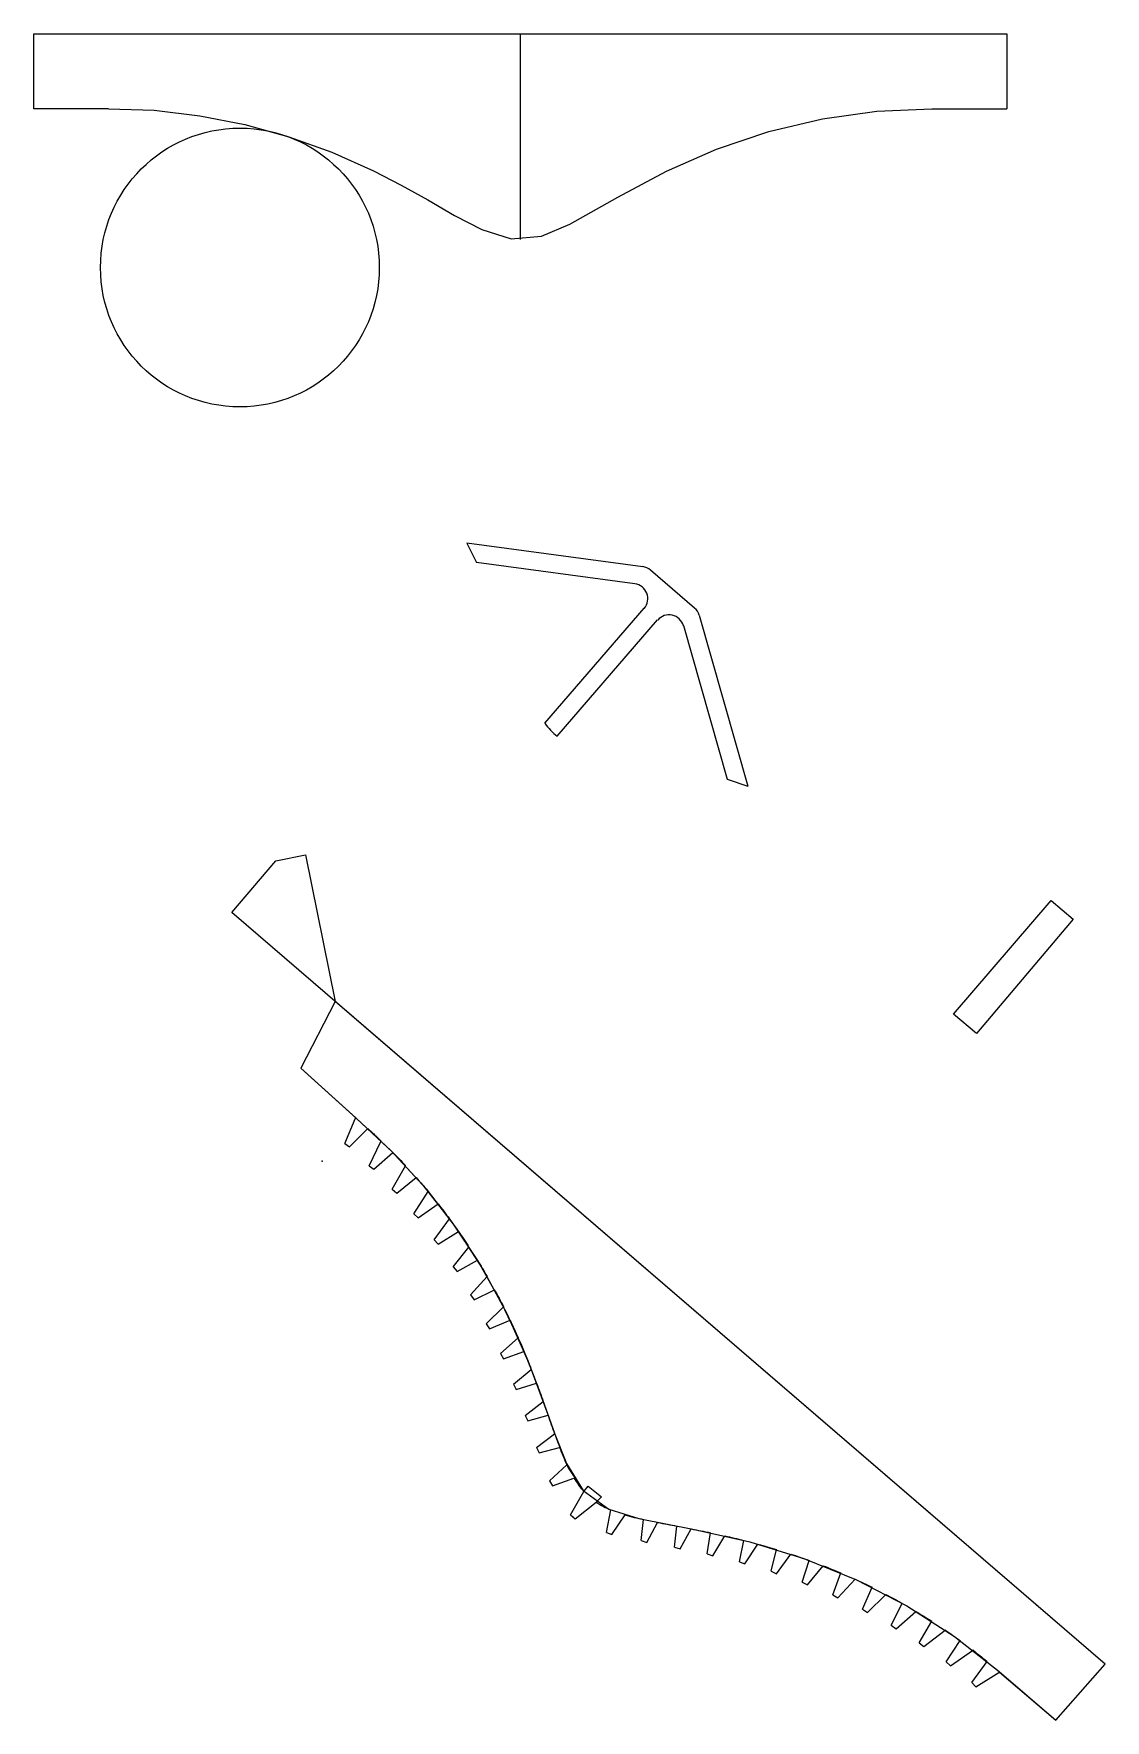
# Model space of a CAD drawing. Header units: inches. Extents: x -3 to 4, y -4375 to 2.
# Drawn here: x -3.25 to 3.91, y -9.45 to 1.81 of the extents above; entities outside this region: 3.
import ezdxf

# ---------------------------------------------------------------- set-up
doc = ezdxf.new("R2010")
doc.units = ezdxf.units.IN
doc.header["$MEASUREMENT"] = 0
doc.header["$PDSIZE"] = -1
doc.styles.add('SLDTEXTSTYLE0', font='TXT', dxfattribs={"width": 0.7})

msp = doc.modelspace()

# ---------------------------------------------------------------- linework, layer by layer
at = {"color": 7, "linetype": 'Continuous'}
for p, q in [((-3.249, 1.312), (-3.249, 1.812)), ((-3.249, 1.812), (3.249, 1.812)), ((0, 1.812), (0, 0.438)), ((3.249, 1.812), (3.249, 1.312)), ((-2.749, 1.312), (-3.249, 1.312)), ((2.749, 1.312), (3.249, 1.312)), ((-1.235, -4.651), (-1.464, -5.096)), ((3.907, -9.077), (-1.235, -4.651)), ((-1.464, -5.096), (-1.094, -5.432)), ((0.336, -8.08), (0.425, -7.924)), ((0.366, -8.107), (0.507, -7.995)), ((0.425, -7.924), (0.453, -7.889)), ((0.453, -7.889), (0.542, -7.959)), ((0.542, -7.959), (0.507, -7.995)), ((0.336, -8.08), (0.366, -8.107)), ((3.577, -9.452), (3.907, -9.077)), ((3.198, -9.126), (3.577, -9.452))]:
    msp.add_line(p, q, dxfattribs=at)
at = {"color": 7, "linetype": 'Continuous', "lineweight": 25}
for p, q in [((-0.357, -1.59), (-0.291, -1.72)), ((0.818, -1.747), (-0.357, -1.59)), ((0.765, -1.861), (-0.291, -1.72)), ((1.164, -2.024), (0.87, -1.77)), ((0.164, -2.793), (0.827, -2.025)), ((0.247, -2.88), (0.918, -2.103)), ((1.195, -2.072), (1.521, -3.212)), ((1.09, -2.141), (1.383, -3.166)), ((1.383, -3.166), (1.521, -3.212)), ((-1.927, -4.056), (-1.631, -3.712)), ((-1.631, -3.712), (-1.435, -3.672)), ((-1.435, -3.672), (-1.235, -4.651)), ((2.894, -4.735), (3.547, -3.976)), ((3.547, -3.976), (3.694, -4.102)), ((3.907, -9.077), (-1.927, -4.056)), ((3.694, -4.102), (3.047, -4.865)), ((-1.235, -4.651), (-1.464, -5.096)), ((3.047, -4.865), (2.894, -4.735)), ((-1.464, -5.096), (-1.098, -5.428)), ((-1.172, -5.6), (-1.102, -5.434)), ((-1.139, -5.622), (-1.017, -5.5)), ((-1.102, -5.434), (-1.098, -5.428)), ((-1.172, -5.6), (-1.139, -5.622)), ((-1.009, -5.748), (-0.93, -5.586)), ((-0.93, -5.586), (-0.928, -5.583)), ((-0.977, -5.772), (-0.851, -5.659)), ((-1.009, -5.748), (-0.977, -5.772)), ((-0.855, -5.905), (-0.767, -5.748)), ((-0.825, -5.931), (-0.695, -5.827)), ((-0.767, -5.748), (-0.767, -5.747)), ((-0.855, -5.905), (-0.825, -5.931)), ((-0.71, -6.07), (-0.615, -5.921)), ((-0.71, -6.07), (-0.681, -6.097)), ((-0.681, -6.097), (-0.548, -6.003)), ((-0.574, -6.243), (-0.473, -6.103)), ((-0.547, -6.272), (-0.412, -6.187)), ((-0.574, -6.243), (-0.547, -6.272)), ((-0.448, -6.423), (-0.342, -6.292)), ((-0.422, -6.454), (-0.286, -6.379)), ((-0.448, -6.423), (-0.422, -6.454)), ((-0.332, -6.611), (-0.221, -6.488)), ((-0.332, -6.611), (-0.308, -6.643)), ((-0.308, -6.643), (-0.172, -6.576)), ((-0.227, -6.804), (-0.112, -6.69)), ((-0.227, -6.804), (-0.204, -6.837)), ((-0.204, -6.837), (-0.068, -6.78)), ((-0.131, -7.003), (-0.014, -6.898)), ((-0.131, -7.003), (-0.111, -7.037)), ((-0.111, -7.037), (0.025, -6.988)), ((-0.045, -7.207), (0.074, -7.109)), ((-0.045, -7.207), (-0.026, -7.242)), ((-0.026, -7.242), (0.109, -7.2)), ((0.033, -7.416), (0.154, -7.323)), ((0.033, -7.416), (0.051, -7.452)), ((0.051, -7.452), (0.186, -7.414)), ((0.108, -7.63), (0.23, -7.538)), ((0.108, -7.63), (0.126, -7.666)), ((0.126, -7.666), (0.263, -7.629)), ((0.195, -7.852), (0.312, -7.746)), ((0.195, -7.852), (0.215, -7.887)), ((0.215, -7.887), (0.359, -7.834)), ((0.336, -8.08), (0.425, -7.924)), ((0.366, -8.107), (0.507, -7.995)), ((0.336, -8.08), (0.366, -8.107)), ((0.576, -8.197), (0.606, -8.047)), ((0.613, -8.212), (0.7, -8.08)), ((0.576, -8.197), (0.613, -8.212)), ((0.807, -8.252), (0.824, -8.111)), ((0.845, -8.265), (0.918, -8.131)), ((1.03, -8.295), (1.047, -8.155)), ((1.068, -8.307), (1.142, -8.174)), ((1.249, -8.34), (1.27, -8.2)), ((1.286, -8.354), (1.366, -8.22)), ((0.807, -8.252), (0.845, -8.265)), ((1.03, -8.295), (1.068, -8.307)), ((1.464, -8.393), (1.493, -8.251)), ((1.501, -8.408), (1.588, -8.276)), ((1.676, -8.456), (1.712, -8.312)), ((1.249, -8.34), (1.286, -8.354)), ((1.464, -8.393), (1.501, -8.408)), ((1.712, -8.473), (1.808, -8.342)), ((1.884, -8.529), (1.929, -8.384)), ((1.919, -8.548), (2.024, -8.42)), ((1.676, -8.456), (1.712, -8.473)), ((1.884, -8.529), (1.919, -8.548)), ((2.087, -8.614), (2.142, -8.468)), ((2.121, -8.635), (2.236, -8.51)), ((2.087, -8.614), (2.121, -8.635)), ((2.286, -8.71), (2.35, -8.564)), ((2.319, -8.733), (2.442, -8.612)), ((2.478, -8.817), (2.552, -8.671)), ((2.286, -8.71), (2.319, -8.733)), ((2.51, -8.841), (2.643, -8.725)), ((2.478, -8.817), (2.51, -8.841)), ((2.665, -8.934), (2.748, -8.79)), ((2.695, -8.96), (2.837, -8.85)), ((2.837, -8.849), (2.837, -8.85)), ((2.665, -8.934), (2.695, -8.96)), ((2.845, -9.061), (2.938, -8.92)), ((2.873, -9.089), (3.021, -8.987)), ((3.024, -8.984), (3.021, -8.987)), ((2.845, -9.061), (2.873, -9.089)), ((3.017, -9.199), (3.119, -9.06)), ((3.577, -9.452), (3.907, -9.077)), ((3.017, -9.199), (3.044, -9.228)), ((3.044, -9.228), (3.197, -9.134)), ((3.202, -9.13), (3.197, -9.134)), ((3.202, -9.13), (3.577, -9.452))]:
    msp.add_line(p, q, dxfattribs=at)
at = {"color": 7, "linetype": 'Continuous', "flags": 128}
for points in [[(-2.749, 1.312), (-2.444, 1.301), (-2.14, 1.265), (-1.84, 1.206), (-1.546, 1.124), (-1.259, 1.021), (-0.98, 0.896), (-0.796, 0.802), (-0.617, 0.702), (-0.438, 0.599), (-0.256, 0.504), (-0.061, 0.442), (0.143, 0.46), (0.332, 0.541), (0.652, 0.722), (0.976, 0.894), (1.312, 1.042), (1.661, 1.159), (2.018, 1.244), (2.382, 1.295), (2.749, 1.312)], [(-1.094, -5.432), (-0.863, -5.647), (-0.65, -5.878), (-0.456, -6.126), (-0.281, -6.387), (-0.127, -6.661), (0.008, -6.946), (0.087, -7.142), (0.16, -7.341), (0.231, -7.541), (0.309, -7.738), (0.42, -7.918), (0.591, -8.041), (0.792, -8.104), (1.164, -8.178), (1.533, -8.261), (1.895, -8.372), (2.245, -8.514), (2.581, -8.688), (2.9, -8.893), (3.198, -9.126)], [(-1.094, -5.432), (-0.852, -5.658), (-0.629, -5.903), (-0.427, -6.166), (-0.247, -6.443), (-0.09, -6.735), (0.058, -7.067), (0.184, -7.409), (0.248, -7.589), (0.321, -7.765), (0.425, -7.924)], [(-2.749, -4373.688), (-2.444, -4373.699), (-2.14, -4373.735), (-1.84, -4373.794), (-1.546, -4373.876), (-1.259, -4373.979), (-0.98, -4374.104), (-0.796, -4374.198), (-0.617, -4374.298), (-0.438, -4374.401), (-0.256, -4374.496), (-0.061, -4374.558), (0.143, -4374.54), (0.332, -4374.459), (0.652, -4374.278), (0.976, -4374.106), (1.312, -4373.958), (1.661, -4373.841), (2.018, -4373.756), (2.382, -4373.705), (2.749, -4373.688)]]:
    msp.add_lwpolyline(points, dxfattribs=at)
at = {"color": 7, "linetype": 'Continuous'}
msp.add_circle((-1.872, 0.251), 0.931, dxfattribs=at)
at = {"color": 7, "linetype": 'Continuous', "lineweight": 25}
for centre, start, end in [((0.805, -1.846), 49.1946, 82.4278), ((0.752, -1.96), 319.1946, 82.4278), ((1.099, -2.099), 15.9614, 49.1946), ((0.994, -2.169), 15.9614, 139.1946)]:
    msp.add_arc(centre, 0.1, start, end, dxfattribs=at)
for points in [[(0.164, -2.793), (0.188, -2.826), (0.216, -2.855), (0.247, -2.88)], [(-0.851, -5.659), (-0.823, -5.688), (-0.794, -5.718), (-0.767, -5.747)], [(-0.695, -5.827), (-0.668, -5.858), (-0.641, -5.889), (-0.615, -5.921)], [(-0.548, -6.003), (-0.523, -6.036), (-0.497, -6.069), (-0.473, -6.103)], [(-0.412, -6.187), (-0.388, -6.222), (-0.365, -6.257), (-0.342, -6.292)], [(-0.286, -6.379), (-0.264, -6.415), (-0.242, -6.451), (-0.221, -6.488)], [(-0.172, -6.576), (-0.151, -6.614), (-0.131, -6.652), (-0.112, -6.69)], [(-0.068, -6.78), (-0.049, -6.819), (-0.031, -6.858), (-0.014, -6.898)], [(0.025, -6.988), (0.042, -7.028), (0.059, -7.069), (0.074, -7.109)], [(0.109, -7.2), (0.124, -7.241), (0.139, -7.282), (0.154, -7.323)], [(0.186, -7.414), (0.2, -7.456), (0.215, -7.497), (0.23, -7.538)], [(0.263, -7.629), (0.278, -7.668), (0.294, -7.708), (0.312, -7.746)], [(0.359, -7.834), (0.378, -7.866), (0.4, -7.897), (0.425, -7.924)], [(0.507, -7.995), (0.538, -8.016), (0.572, -8.033), (0.606, -8.047)], [(0.7, -8.08), (0.741, -8.092), (0.782, -8.102), (0.824, -8.111)], [(0.918, -8.131), (0.961, -8.139), (1.004, -8.147), (1.047, -8.155)], [(1.142, -8.174), (1.185, -8.182), (1.228, -8.191), (1.27, -8.2)], [(1.366, -8.22), (1.408, -8.23), (1.45, -8.24), (1.493, -8.251)], [(1.588, -8.276), (1.63, -8.287), (1.671, -8.299), (1.712, -8.312)], [(1.808, -8.342), (1.848, -8.356), (1.889, -8.37), (1.929, -8.384)], [(2.024, -8.42), (2.063, -8.436), (2.103, -8.452), (2.142, -8.468)], [(2.236, -8.51), (2.274, -8.527), (2.312, -8.546), (2.35, -8.564)], [(2.442, -8.612), (2.479, -8.631), (2.516, -8.651), (2.552, -8.671)], [(2.643, -8.725), (2.679, -8.746), (2.714, -8.768), (2.748, -8.79)], [(2.837, -8.849), (2.871, -8.872), (2.904, -8.896), (2.938, -8.92)]]:
    msp.add_open_spline(points, degree=3, dxfattribs=at)
for points, knots in [([(-1.017, -5.5), (-1.01, -5.507), (-1.002, -5.514), (-0.987, -5.527), (-0.98, -5.534), (-0.957, -5.555), (-0.943, -5.569), (-0.928, -5.583)], [0, 0, 0, 0, 0.25, 0.25, 0.5, 0.5, 1, 1, 1, 1]), ([(3.024, -8.984), (3.04, -8.997), (3.056, -9.009), (3.08, -9.028), (3.088, -9.035), (3.104, -9.047), (3.112, -9.054), (3.119, -9.06)], [0, 0, 0, 0, 0.5, 0.5, 0.75, 0.75, 1, 1, 1, 1])]:
    msp.add_open_spline(points, degree=3, knots=knots, dxfattribs=at)
at = {"color": 7, "linetype": 'Continuous'}
for p in [(-1.323, -5.718), (0.351, -8.094)]:
    msp.add_point(p, dxfattribs=at)

# ---------------------------------------------------------------- texts
at = {"color": 7, "linetype": 'Continuous', "char_height": 0.1903, "attachment_point": 1, "style": 'SLDTEXTSTYLE0'}
for s, insert in [('SOLIDWORKS Educational Product.', (-3.249, -4374.598)), ('For Instructional Use Only.', (-3.249, -4374.884))]:
    msp.add_mtext(s, dxfattribs=dict(at, insert=insert))

doc.saveas('drawing.dxf')
